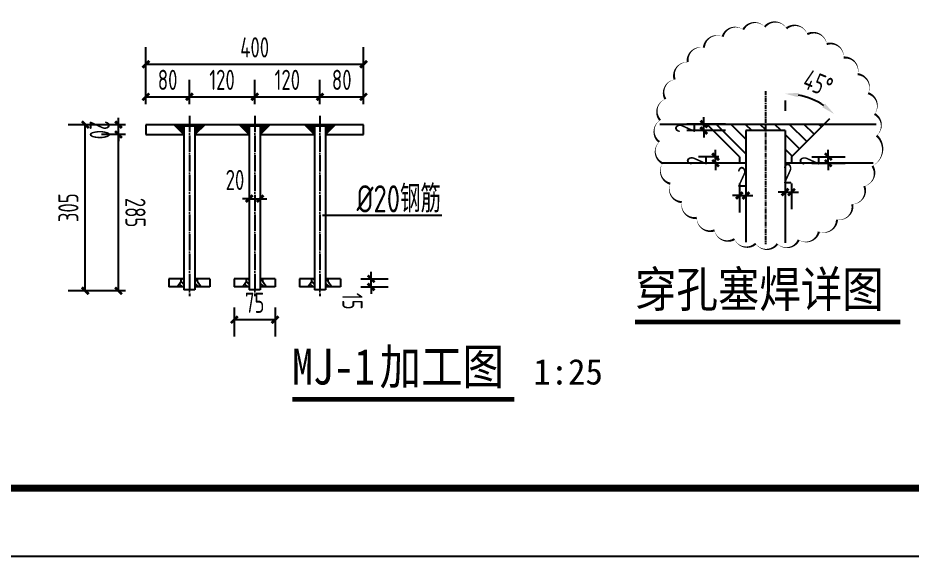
# Model space of a CAD drawing. Extents: x 6827379 to 6887889, y 99218 to 177608.
# Drawn here: x 6861017 to 6867591, y 113845 to 117805 of the extents above; entities that cross this region are included whole.
import ezdxf

# ---------------------------------------------------------------- set-up
doc = ezdxf.new("R2010")
doc.units = 0
doc.header["$LTSCALE"] = 1000
doc.header["$MEASUREMENT"] = 0
for name, pattern in [('CENTER', [50.8, 31.75, -6.35, 6.35, -6.35]), ('CONTINOUS', [2000000.0, 1000000.0, 1000000.0]), ('DASHED', [19.05, 12.7, -6.35]), ('DOTE', [2.42, 2, -0.2, 0.02, -0.2])]:
    doc.linetypes.add(name, pattern=pattern)
for name, color, linetype in [('100', 7, 'Continuous'), ('A_公文', 7, 'Continuous'), ('A_公标', 3, 'Continuous'), ('A_公框', 4, 'Continuous'), ('A_图名标注', 3, 'Continuous'), ('BZ', 1, 'Continuous'), ('GC', 3, 'Continuous'), ('HF', 1, 'Continuous'), ('tc1', 252, 'Continuous'), ('ZX', 1, 'CENTER'), ('校对1', 2, 'Continuous')]:
    doc.layers.add(name, color=color, linetype=linetype)
doc.styles.add('_TCH_DIM_T3', font='tssdeng.shx', dxfattribs={"width": 0.705882, "bigfont": 'tssdchn.shx'})
doc.styles.get("Standard").update_dxf_attribs({"font": 'tssdeng.shx', "bigfont": 'hztxt.shx'})
doc.styles.add('黑1', font='simhei.ttf', dxfattribs={"width": 0.85})
doc.styles.add('黑体', font='simhei.ttf')
doc.dimstyles.new('_TCH_ARCH&&50', dxfattribs={"dimtxt": 148.75, "dimasz": 50, "dimexe": 125, "dimexo": 150, "dimgap": 50, "dimtad": 1, "dimdec": 0, "dimzin": 0, "dimdsep": 46, "dimtxsty": '_TCH_DIM_T3', "dimblk": 'ARCHTICK', "dimcen": 0.09, "dimclrt": 7, "dimazin": 2, "dimtfac": 1, "dimtdec": 0, "dimtix": 1, "dimtmove": 2, "dimatfit": 3, "dimfxl": 1, "dimtolj": 1, "dimtzin": 0, "dimarcsym": 0})
doc.dimstyles.new('_TCH_ARROW&&50', dxfattribs={"dimtxt": 148.75, "dimasz": 100, "dimexe": 125, "dimexo": 150, "dimgap": 50, "dimtad": 1, "dimdec": 0, "dimzin": 0, "dimdsep": 46, "dimtxsty": '_TCH_DIM_T3', "dimcen": 0.09, "dimclrt": 7, "dimazin": 2, "dimtfac": 1, "dimtdec": 0, "dimtix": 1, "dimtmove": 2, "dimatfit": 3, "dimfxl": 1, "dimtolj": 1, "dimtzin": 0, "dimarcsym": 0})
pattern_1 = [(225, (-2204574.3892, -1616634.3747), (1.767766953, -1.767766953), [])]
pattern_2 = [(225, (-2204574.3895, -1616514.3748), (1.767766953, -1.767766953), [])]
pattern_3 = [(225, (-2204574.39, -1616394.3742), (1.767766953, -1.767766953), [])]
pattern_4 = [(135, (6922554.08, 57493.185), (-53.88154, -53.88154), [])]

# ---------------------------------------------------------------- blocks, each defined once
blk = doc.blocks.new('cbn')
at = {"layer": 'HF'}
h = blk.add_hatch(dxfattribs=at)
h.set_pattern_fill('ANSI31', color=256, scale=1.666666, style=0)
h.set_pattern_definition([(45, (-1189750.103, -425053.385), (-3.74177178, 3.74177178), [])])
h.paths.add_polyline_path([(-1341107.1, -284481), (-1341122.1, -284481), (-1341122.1, -284492.7), (-1341112.1, -284486), (-1341107.1, -284486)])
h.paths.add_polyline_path([(-1341107.1, -284456), (-1341112.1, -284456), (-1341122.1, -284449.3), (-1341122.1, -284461), (-1341107.1, -284461)])
h = blk.add_hatch(dxfattribs=at)
h.set_pattern_fill('ANSI31', color=256, scale=20, angle=180, style=0)
h.set_pattern_definition(pattern_3)
h.paths.add_polyline_path([(-1340823.7, -284461.3), (-1340823.7, -284471.1), (-1340825.7, -284471.1), (-1340825.7, -284461), (-1340841.7, -284461), (-1340841.7, -284459), (-1340839.7, -284459), (-1340823.7, -284443)])
h = blk.add_hatch(dxfattribs=at)
h.set_pattern_fill('ANSI31', color=256, scale=20, angle=180, style=0)
h.set_pattern_definition(pattern_3)
h.paths.add_polyline_path([(-1340823.7, -284480.9), (-1340823.7, -284471), (-1340825.7, -284471), (-1340825.7, -284481.1), (-1340841.7, -284481.1), (-1340841.7, -284483.1), (-1340839.7, -284483.1), (-1340823.7, -284499.1)])
h = blk.add_hatch(dxfattribs=at)
h.set_pattern_fill('ANSI31', color=256, scale=20, angle=180, style=0)
h.set_pattern_definition(pattern_2)
h.paths.add_polyline_path([(-1340823.7, -284581.3), (-1340823.7, -284591.1), (-1340825.7, -284591.1), (-1340825.7, -284581), (-1340841.7, -284581), (-1340841.7, -284579), (-1340839.7, -284579), (-1340823.7, -284563)])
h = blk.add_hatch(dxfattribs=at)
h.set_pattern_fill('ANSI31', color=256, scale=1.666666, style=0)
h.set_pattern_definition([(45, (-1189750.1026, -425173.3853), (-3.74177178, 3.74177178), [])])
h.paths.add_polyline_path([(-1341107.1, -284601), (-1341122.1, -284601), (-1341122.1, -284612.7), (-1341112.1, -284606), (-1341107.1, -284606)])
h.paths.add_polyline_path([(-1341107.1, -284576), (-1341112.1, -284576), (-1341122.1, -284569.3), (-1341122.1, -284581), (-1341107.1, -284581)])
h = blk.add_hatch(dxfattribs=at)
h.set_pattern_fill('ANSI31', color=256, scale=20, angle=180, style=0)
h.set_pattern_definition(pattern_2)
h.paths.add_polyline_path([(-1340823.7, -284600.9), (-1340823.7, -284591), (-1340825.7, -284591), (-1340825.7, -284601.1), (-1340841.7, -284601.1), (-1340841.7, -284603.1), (-1340839.7, -284603.1), (-1340823.7, -284619.1)])
h = blk.add_hatch(dxfattribs=at)
h.set_pattern_fill('ANSI31', color=256, scale=1.666666, style=0)
h.set_pattern_definition([(45, (-1189750.102, -425293.3853), (-3.74177178, 3.74177178), [])])
h.paths.add_polyline_path([(-1341107.1, -284721), (-1341122.1, -284721), (-1341122.1, -284732.7), (-1341112.1, -284726), (-1341107.1, -284726)])
h.paths.add_polyline_path([(-1341107.1, -284696), (-1341112.1, -284696), (-1341122.1, -284689.3), (-1341122.1, -284701), (-1341107.1, -284701)])
h = blk.add_hatch(dxfattribs=at)
h.set_pattern_fill('ANSI31', color=256, scale=20, angle=180, style=0)
h.set_pattern_definition(pattern_1)
h.paths.add_polyline_path([(-1340823.7, -284701.3), (-1340823.7, -284711.1), (-1340825.7, -284711.1), (-1340825.7, -284701), (-1340841.7, -284701), (-1340841.7, -284699), (-1340839.7, -284699), (-1340823.7, -284683)])
h = blk.add_hatch(dxfattribs=at)
h.set_pattern_fill('ANSI31', color=256, scale=20, angle=180, style=0)
h.set_pattern_definition(pattern_1)
h.paths.add_polyline_path([(-1340823.7, -284720.9), (-1340823.7, -284711), (-1340825.7, -284711), (-1340825.7, -284721.1), (-1340841.7, -284721.1), (-1340841.7, -284723.1), (-1340839.7, -284723.1), (-1340823.7, -284739.1)])
at = {"layer": 'GC'}
for p, q in [((-1340823.7, -284391), (-1340841.7, -284391)), ((-1340841.7, -284391), (-1340841.7, -284461)), ((-1340823.7, -284791), (-1340823.7, -284391)), ((-1341112.1, -284456), (-1341122.1, -284449.3)), ((-1341112.1, -284456), (-1341107.1, -284456)), ((-1340839.7, -284459), (-1340841.7, -284459)), ((-1340825.7, -284461), (-1340825.7, -284481.1)), ((-1340841.7, -284481.1), (-1340841.7, -284581)), ((-1340839.7, -284483.1), (-1340841.7, -284483.1)), ((-1341112.1, -284486), (-1341122.1, -284492.7)), ((-1341112.1, -284486), (-1341107.1, -284486)), ((-1341112.1, -284576), (-1341122.1, -284569.3)), ((-1341112.1, -284576), (-1341107.1, -284576)), ((-1340839.7, -284579), (-1340841.7, -284579)), ((-1340825.7, -284581), (-1340825.7, -284601.1)), ((-1341112.1, -284606), (-1341122.1, -284612.7)), ((-1341112.1, -284606), (-1341107.1, -284606)), ((-1340841.7, -284601.1), (-1340841.7, -284701)), ((-1340839.7, -284603.1), (-1340841.7, -284603.1)), ((-1341112.1, -284696), (-1341122.1, -284689.3)), ((-1341112.1, -284696), (-1341107.1, -284696)), ((-1340839.7, -284699), (-1340841.7, -284699)), ((-1340825.7, -284701), (-1340825.7, -284721.1)), ((-1341112.1, -284726), (-1341122.1, -284732.7)), ((-1341112.1, -284726), (-1341107.1, -284726)), ((-1340841.7, -284721.1), (-1340841.7, -284791)), ((-1340839.7, -284723.1), (-1340841.7, -284723.1)), ((-1340841.7, -284791), (-1340823.7, -284791))]:
    blk.add_line(p, q, dxfattribs=at)
for points in [[(-1340839.7, -284459), (-1340823.7, -284443)], [(-1340839.7, -284483.1), (-1340823.7, -284499.1)], [(-1340839.7, -284579), (-1340823.7, -284563)], [(-1340839.7, -284603.1), (-1340823.7, -284619.1)], [(-1340839.7, -284699), (-1340823.7, -284683)], [(-1340839.7, -284723.1), (-1340823.7, -284739.1)]]:
    blk.add_lwpolyline(points, dxfattribs=at)
at = {"layer": 'ZX', "color": 3, "linetype": 'DASHED', "ltscale": 2000}
for p, q in [((-1341122.1, -284461), (-1341122.1, -284433.5)), ((-1341107.1, -284433.5), (-1341122.1, -284433.5)), ((-1341107.1, -284461), (-1341107.1, -284433.5)), ((-1340825.7, -284461), (-1341127.1, -284461)), ((-1341127.1, -284481.1), (-1341127.1, -284461)), ((-1341127.1, -284481.1), (-1341127.1, -284461)), ((-1340825.7, -284481.1), (-1341127.1, -284481.1)), ((-1341122.1, -284508.5), (-1341122.1, -284481.1)), ((-1341107.1, -284508.5), (-1341107.1, -284481.1)), ((-1341107.1, -284508.5), (-1341122.1, -284508.5)), ((-1341122.1, -284581), (-1341122.1, -284553.5)), ((-1341107.1, -284553.5), (-1341122.1, -284553.5)), ((-1341107.1, -284581), (-1341107.1, -284553.5)), ((-1340825.7, -284581), (-1341127.1, -284581)), ((-1341127.1, -284601.1), (-1341127.1, -284581)), ((-1341127.1, -284601.1), (-1341127.1, -284581)), ((-1340825.7, -284581), (-1341092.1, -284581)), ((-1340825.7, -284601.1), (-1341127.1, -284601.1)), ((-1341122.1, -284628.5), (-1341122.1, -284601.1)), ((-1341107.1, -284628.5), (-1341107.1, -284601.1)), ((-1341107.1, -284628.5), (-1341122.1, -284628.5)), ((-1341122.1, -284701), (-1341122.1, -284673.5)), ((-1341107.1, -284673.5), (-1341122.1, -284673.5)), ((-1341107.1, -284701), (-1341107.1, -284673.5)), ((-1340825.7, -284701), (-1341127.1, -284701)), ((-1341127.1, -284721.1), (-1341127.1, -284701)), ((-1341127.1, -284721.1), (-1341127.1, -284701)), ((-1340825.7, -284701), (-1341092.1, -284701)), ((-1340825.7, -284721.1), (-1341127.1, -284721.1)), ((-1341122.1, -284748.5), (-1341122.1, -284721.1)), ((-1341107.1, -284748.5), (-1341107.1, -284721.1)), ((-1340825.7, -284721.1), (-1341092.1, -284721.1)), ((-1340825.7, -284721.1), (-1341092.1, -284721.1)), ((-1341107.1, -284748.5), (-1341122.1, -284748.5))]:
    blk.add_line(p, q, dxfattribs=at)
blk = doc.blocks.new('_ArchTick')
at = {"color": 0, "linetype": 'ByBlock', "const_width": 0.4}
blk.add_lwpolyline([(-0.5, -0.5), (0.5, 0.5)], dxfattribs=at)
blk = doc.blocks.new('*D107')
at = {"layer": 'A_公标', "color": 0, "linetype": 'CONTINOUS', "lineweight": -2, "transparency": 16777216}
for p, q in [((6866218.6, 117023.5), (6865934.4, 117023.5)), ((6866059.4, 117023.5), (6866059.4, 117073.5)), ((6866059.4, 116975.5), (6866059.4, 117023.5)), ((6866218.6, 116975.5), (6865934.4, 116975.5)), ((6866059.4, 116975.5), (6866059.4, 116925.5))]:
    blk.add_line(p, q, dxfattribs=at)
at = {"layer": 'Defpoints', "color": 0, "linetype": 'CONTINOUS', "transparency": 16777216}
for p in [(6866059.4, 117023.5), (6866368.6, 117023.5), (6866368.6, 116975.5)]:
    blk.add_point(p, dxfattribs=at)
at = {"layer": 'A_公标', "color": 0, "linetype": 'CONTINOUS', "lineweight": -2, "transparency": 16777216, "xscale": 50, "yscale": 50, "zscale": 50}
for p, rotation in [((6866059.4, 117023.5), 270), ((6866059.4, 116975.5), 90)]:
    blk.add_blockref('_ArchTick', p, dxfattribs=dict(at, rotation=rotation))
at = {"layer": 'A_公标', "color": 7, "linetype": 'CONTINOUS', "transparency": 16777216, "insert": (6865921.9, 116992.7), "char_height": 148.75, "attachment_point": 5, "rotation": 90, "style": '_TCH_DIM_T3'}
blk.add_mtext('\\A1;2', dxfattribs=at)
blk = doc.blocks.new('*D108')
at = {"layer": 'A_公标', "color": 0, "linetype": 'CONTINOUS', "lineweight": -2, "transparency": 16777216}
for p, q in [((6866145.9, 116783.5), (6866145.9, 116833.5)), ((6866170.6, 116783.5), (6866020.9, 116783.5)), ((6866145.9, 116735.5), (6866145.9, 116783.5)), ((6866170.6, 116735.5), (6866020.9, 116735.5)), ((6866145.9, 116735.5), (6866145.9, 116685.5))]:
    blk.add_line(p, q, dxfattribs=at)
at = {"layer": 'Defpoints', "color": 0, "linetype": 'CONTINOUS', "transparency": 16777216}
for p in [(6866145.9, 116783.5), (6866320.6, 116783.5), (6866320.6, 116735.5)]:
    blk.add_point(p, dxfattribs=at)
at = {"layer": 'A_公标', "color": 0, "linetype": 'CONTINOUS', "lineweight": -2, "transparency": 16777216, "xscale": 50, "yscale": 50, "zscale": 50}
for p, rotation in [((6866145.9, 116783.5), 270), ((6866145.9, 116735.5), 90)]:
    blk.add_blockref('_ArchTick', p, dxfattribs=dict(at, rotation=rotation))
at = {"layer": 'A_公标', "color": 7, "linetype": 'CONTINOUS', "transparency": 16777216, "insert": (6866008.4, 116753.7), "char_height": 148.75, "attachment_point": 5, "rotation": 90, "style": '_TCH_DIM_T3'}
blk.add_mtext('\\A1;2', dxfattribs=at)
blk = doc.blocks.new('*D109')
at = {"layer": 'A_公标', "color": 0, "linetype": 'CONTINOUS', "lineweight": -2, "transparency": 16777216}
for p, q in [((6866320.6, 116585.5), (6866320.6, 116372.7)), ((6866368.6, 116585.5), (6866368.6, 116372.7)), ((6866320.6, 116497.7), (6866270.6, 116497.7)), ((6866320.6, 116497.7), (6866368.6, 116497.7)), ((6866368.6, 116497.7), (6866418.6, 116497.7))]:
    blk.add_line(p, q, dxfattribs=at)
at = {"layer": 'Defpoints', "color": 0, "linetype": 'CONTINOUS', "transparency": 16777216}
for p in [(6866320.6, 116735.5), (6866368.6, 116735.5), (6866368.6, 116497.7)]:
    blk.add_point(p, dxfattribs=at)
at = {"layer": 'A_公标', "color": 0, "linetype": 'CONTINOUS', "lineweight": -2, "transparency": 16777216, "xscale": 50, "yscale": 50, "zscale": 50}
blk.add_blockref('_ArchTick', (6866320.6, 116497.7), dxfattribs=at)
at = {"layer": 'A_公标', "color": 0, "linetype": 'CONTINOUS', "lineweight": -2, "transparency": 16777216, "xscale": 50, "yscale": 50, "zscale": 50, "rotation": 180}
blk.add_blockref('_ArchTick', (6866368.6, 116497.7), dxfattribs=at)
at = {"layer": 'A_公标', "color": 7, "linetype": 'CONTINOUS', "transparency": 16777216, "insert": (6866338.4, 116635.2), "char_height": 148.75, "attachment_point": 5, "style": '_TCH_DIM_T3'}
blk.add_mtext('\\A1;2', dxfattribs=at)
blk = doc.blocks.new('*D110')
at = {"layer": 'A_公标', "color": 0, "linetype": 'CONTINOUS', "lineweight": -2, "transparency": 16777216}
for p, q in [((6866656.6, 116585.5), (6866656.6, 116397.7)), ((6866704.6, 116585.5), (6866704.6, 116397.7)), ((6866656.6, 116522.7), (6866606.6, 116522.7)), ((6866656.6, 116522.7), (6866704.6, 116522.7)), ((6866704.6, 116522.7), (6866754.6, 116522.7))]:
    blk.add_line(p, q, dxfattribs=at)
at = {"layer": 'Defpoints', "color": 0, "linetype": 'CONTINOUS', "transparency": 16777216}
for p in [(6866656.6, 116735.5), (6866704.6, 116735.5), (6866704.6, 116522.7)]:
    blk.add_point(p, dxfattribs=at)
at = {"layer": 'A_公标', "color": 0, "linetype": 'CONTINOUS', "lineweight": -2, "transparency": 16777216, "xscale": 50, "yscale": 50, "zscale": 50}
blk.add_blockref('_ArchTick', (6866656.6, 116522.7), dxfattribs=at)
at = {"layer": 'A_公标', "color": 0, "linetype": 'CONTINOUS', "lineweight": -2, "transparency": 16777216, "xscale": 50, "yscale": 50, "zscale": 50, "rotation": 180}
blk.add_blockref('_ArchTick', (6866704.6, 116522.7), dxfattribs=at)
at = {"layer": 'A_公标', "color": 7, "linetype": 'CONTINOUS', "transparency": 16777216, "insert": (6866675.9, 116660.2), "char_height": 148.75, "attachment_point": 5, "style": '_TCH_DIM_T3'}
blk.add_mtext('\\A1;2', dxfattribs=at)
blk = doc.blocks.new('*D111')
at = {"layer": 'A_公标', "color": 0, "linetype": 'CONTINOUS', "lineweight": -2, "transparency": 16777216}
for p, q in [((6866974.4, 116783.5), (6866974.4, 116833.5)), ((6866854.6, 116783.5), (6867099.4, 116783.5)), ((6866974.4, 116735.5), (6866974.4, 116783.5)), ((6866854.6, 116735.5), (6867099.4, 116735.5)), ((6866974.4, 116735.5), (6866974.4, 116685.5))]:
    blk.add_line(p, q, dxfattribs=at)
at = {"layer": 'Defpoints', "color": 0, "linetype": 'CONTINOUS', "transparency": 16777216}
for p in [(6866704.6, 116783.5), (6866974.4, 116783.5), (6866704.6, 116735.5)]:
    blk.add_point(p, dxfattribs=at)
at = {"layer": 'A_公标', "color": 0, "linetype": 'CONTINOUS', "lineweight": -2, "transparency": 16777216, "xscale": 50, "yscale": 50, "zscale": 50}
for p, rotation in [((6866974.4, 116783.5), 270), ((6866974.4, 116735.5), 90)]:
    blk.add_blockref('_ArchTick', p, dxfattribs=dict(at, rotation=rotation))
at = {"layer": 'A_公标', "color": 7, "linetype": 'CONTINOUS', "transparency": 16777216, "insert": (6866836.9, 116752.7), "char_height": 148.75, "attachment_point": 5, "rotation": 90, "style": '_TCH_DIM_T3'}
blk.add_mtext('\\A1;2', dxfattribs=at)
blk = doc.blocks.new('*D112')
at = {"layer": 'A_公标', "color": 0, "linetype": 'CONTINOUS', "lineweight": -2, "transparency": 16777216}
for p, q in [((6866656.6, 117196.7), (6866656.6, 117121.7)), ((6866982.7, 117061.6), (6866929.7, 117008.6))]:
    blk.add_line(p, q, dxfattribs=at)
blk.add_arc((6866656.6, 116735.5), 511.2, 56.22584, 78.77416, dxfattribs=at)
at = {"layer": 'A_公标', "color": 0, "linetype": 'CONTINOUS', "transparency": 16777216}
for points in [[(6866754.5, 117220.3), (6866757.7, 117253.5), (6866656.6, 117246.7)], [(6866951.3, 117173.3), (6866930.2, 117147.5), (6867018.1, 117097)]]:
    blk.add_solid(points, dxfattribs=at)
at = {"layer": 'Defpoints', "color": 0, "linetype": 'CONTINOUS', "transparency": 16777216}
for p in [(6866656.6, 117346.7), (6866912.2, 117178.2), (6867088.8, 117167.7), (6866656.6, 116735.5)]:
    blk.add_point(p, dxfattribs=at)
at = {"layer": 'A_公标', "color": 7, "linetype": 'CONTINOUS', "transparency": 16777216, "insert": (6866899.8, 117322.7), "char_height": 148.75, "attachment_point": 5, "rotation": 337.5, "style": '_TCH_DIM_T3'}
blk.add_mtext('\\A1;45°', dxfattribs=at)
blk = doc.blocks.new('*D113')
at = {"layer": 'A_公标', "color": 0, "linetype": 'CONTINOUS', "lineweight": -2, "transparency": 16777216}
for p, q in [((6863613.4, 115885.3), (6863613.4, 115935.3)), ((6863537.6, 115885.3), (6863738.4, 115885.3)), ((6863613.4, 115825.3), (6863613.4, 115885.3)), ((6863537.6, 115825.3), (6863738.4, 115825.3)), ((6863613.4, 115825.3), (6863613.4, 115775.3))]:
    blk.add_line(p, q, dxfattribs=at)
at = {"layer": 'Defpoints', "color": 0, "linetype": 'CONTINOUS', "transparency": 16777216}
for p in [(6863387.6, 115885.3), (6863613.4, 115885.3), (6863387.6, 115825.3)]:
    blk.add_point(p, dxfattribs=at)
at = {"layer": 'A_公标', "color": 0, "linetype": 'CONTINOUS', "lineweight": -2, "transparency": 16777216, "xscale": 50, "yscale": 50, "zscale": 50}
for p, rotation in [((6863613.4, 115885.3), 270.0000588899266), ((6863613.4, 115825.3), 90.0000588899266)]:
    blk.add_blockref('_ArchTick', p, dxfattribs=dict(at, rotation=rotation))
at = {"layer": 'A_公标', "color": 7, "linetype": 'CONTINOUS', "transparency": 16777216, "insert": (6863475.9, 115720.4), "char_height": 148.75, "attachment_point": 5, "rotation": 270.00006, "style": '_TCH_DIM_T3'}
blk.add_mtext('\\A1;15', dxfattribs=at)
blk = doc.blocks.new('*D114')
at = {"layer": 'A_公标', "color": 0, "linetype": 'CONTINOUS', "lineweight": -2, "transparency": 16777216}
for p, q in [((6862607.6, 115675.3), (6862607.6, 115459.7)), ((6862907.6, 115675.3), (6862907.6, 115459.7)), ((6862607.6, 115584.7), (6862907.6, 115584.7))]:
    blk.add_line(p, q, dxfattribs=at)
at = {"layer": 'Defpoints', "color": 0, "linetype": 'CONTINOUS', "transparency": 16777216}
for p in [(6862607.6, 115825.3), (6862907.6, 115825.3), (6862907.6, 115584.7)]:
    blk.add_point(p, dxfattribs=at)
at = {"layer": 'A_公标', "color": 0, "linetype": 'CONTINOUS', "lineweight": -2, "transparency": 16777216, "xscale": 50, "yscale": 50, "zscale": 50, "rotation": 180}
blk.add_blockref('_ArchTick', (6862607.6, 115584.7), dxfattribs=at)
at = {"layer": 'A_公标', "color": 0, "linetype": 'CONTINOUS', "lineweight": -2, "transparency": 16777216, "xscale": 50, "yscale": 50, "zscale": 50}
blk.add_blockref('_ArchTick', (6862907.6, 115584.7), dxfattribs=at)
at = {"layer": 'A_公标', "color": 7, "linetype": 'CONTINOUS', "transparency": 16777216, "insert": (6862757.6, 115709.1), "char_height": 148.75, "attachment_point": 5, "style": '_TCH_DIM_T3'}
blk.add_mtext('\\A1;75', dxfattribs=at)
blk = doc.blocks.new('*D115')
at = {"layer": 'A_公标', "color": 0, "linetype": 'CONTINOUS', "lineweight": -2, "transparency": 16777216}
for p, q in [((6862717.6, 116507), (6862717.6, 116349.7)), ((6862798, 116507), (6862798, 116349.7)), ((6862717.6, 116474.7), (6862667.6, 116474.7)), ((6862717.6, 116474.7), (6862798, 116474.7)), ((6862798, 116474.7), (6862848, 116474.7))]:
    blk.add_line(p, q, dxfattribs=at)
at = {"layer": 'Defpoints', "color": 0, "linetype": 'CONTINOUS', "transparency": 16777216}
for p in [(6862717.6, 116657), (6862798, 116657), (6862798, 116474.7)]:
    blk.add_point(p, dxfattribs=at)
at = {"layer": 'A_公标', "color": 0, "linetype": 'CONTINOUS', "lineweight": -2, "transparency": 16777216, "xscale": 50, "yscale": 50, "zscale": 50}
blk.add_blockref('_ArchTick', (6862717.6, 116474.7), dxfattribs=at)
at = {"layer": 'A_公标', "color": 0, "linetype": 'CONTINOUS', "lineweight": -2, "transparency": 16777216, "xscale": 50, "yscale": 50, "zscale": 50, "rotation": 180}
blk.add_blockref('_ArchTick', (6862798, 116474.7), dxfattribs=at)
at = {"layer": 'A_公标', "color": 7, "linetype": 'CONTINOUS', "transparency": 16777216, "insert": (6862612.7, 116612.2), "char_height": 148.75, "attachment_point": 5, "style": '_TCH_DIM_T3'}
blk.add_mtext('\\A1;20', dxfattribs=at)
blk = doc.blocks.new('*D116')
at = {"layer": 'A_公标', "color": 0, "linetype": 'CONTINOUS', "lineweight": -2, "transparency": 16777216}
for p, q in [((6861807.6, 117019), (6861387.4, 117019)), ((6861512.4, 115797.3), (6861512.4, 117019)), ((6861807.6, 115797.3), (6861387.4, 115797.3))]:
    blk.add_line(p, q, dxfattribs=at)
at = {"layer": 'Defpoints', "color": 0, "linetype": 'CONTINOUS', "transparency": 16777216}
for p in [(6861512.4, 117019), (6861957.6, 117019), (6861957.6, 115797.3)]:
    blk.add_point(p, dxfattribs=at)
at = {"layer": 'A_公标', "color": 0, "linetype": 'CONTINOUS', "lineweight": -2, "transparency": 16777216, "xscale": 50, "yscale": 50, "zscale": 50}
for p, rotation in [((6861512.4, 117019), 90), ((6861512.4, 115797.3), 270)]:
    blk.add_blockref('_ArchTick', p, dxfattribs=dict(at, rotation=rotation))
at = {"layer": 'A_公标', "color": 7, "linetype": 'CONTINOUS', "transparency": 16777216, "insert": (6861388, 116408.2), "char_height": 148.75, "attachment_point": 5, "rotation": 90, "style": '_TCH_DIM_T3'}
blk.add_mtext('\\A1;305', dxfattribs=at)
blk = doc.blocks.new('*D117')
at = {"layer": 'A_公标', "color": 0, "linetype": 'CONTINOUS', "lineweight": -2, "transparency": 16777216}
for p, q in [((6861807.6, 117019), (6861631.4, 117019)), ((6861756.4, 117019), (6861756.4, 117069)), ((6861756.4, 116947), (6861756.4, 117019)), ((6861807.6, 116947), (6861631.4, 116947)), ((6861756.4, 116947), (6861756.4, 116897))]:
    blk.add_line(p, q, dxfattribs=at)
at = {"layer": 'Defpoints', "color": 0, "linetype": 'CONTINOUS', "transparency": 16777216}
for p in [(6861756.4, 117019), (6861957.6, 117019), (6861957.6, 116947)]:
    blk.add_point(p, dxfattribs=at)
at = {"layer": 'A_公标', "color": 0, "linetype": 'CONTINOUS', "lineweight": -2, "transparency": 16777216, "xscale": 50, "yscale": 50, "zscale": 50}
for p, rotation in [((6861756.4, 117019), 270.0000806326955), ((6861756.4, 116947), 90.00008063269547)]:
    blk.add_blockref('_ArchTick', p, dxfattribs=dict(at, rotation=rotation))
at = {"layer": 'A_公标', "color": 7, "linetype": 'CONTINOUS', "transparency": 16777216, "insert": (6861618.9, 116980.2), "char_height": 148.75, "attachment_point": 5, "rotation": 270.00008, "style": '_TCH_DIM_T3'}
blk.add_mtext('\\A1;20', dxfattribs=at)
blk = doc.blocks.new('*D118')
at = {"layer": 'A_公标', "color": 0, "linetype": 'CONTINOUS', "lineweight": -2, "transparency": 16777216}
for p, q in [((6861807.6, 116947), (6861631.4, 116947)), ((6861756.4, 115797.3), (6861756.4, 116947)), ((6861807.6, 115797.3), (6861631.4, 115797.3))]:
    blk.add_line(p, q, dxfattribs=at)
at = {"layer": 'Defpoints', "color": 0, "linetype": 'CONTINOUS', "transparency": 16777216}
for p in [(6861756.4, 116947), (6861957.6, 116947), (6861957.6, 115797.3)]:
    blk.add_point(p, dxfattribs=at)
at = {"layer": 'A_公标', "color": 0, "linetype": 'CONTINOUS', "lineweight": -2, "transparency": 16777216, "xscale": 50, "yscale": 50, "zscale": 50}
for p, rotation in [((6861756.4, 116947), 90.00008063267275), ((6861756.4, 115797.3), 270.0000806326727)]:
    blk.add_blockref('_ArchTick', p, dxfattribs=dict(at, rotation=rotation))
at = {"layer": 'A_公标', "color": 7, "linetype": 'CONTINOUS', "transparency": 16777216, "insert": (6861880.7, 116372.2), "char_height": 148.75, "attachment_point": 5, "rotation": 270.00008, "style": '_TCH_DIM_T3'}
blk.add_mtext('\\A1;285', dxfattribs=at)
blk = doc.blocks.new('*D119')
at = {"layer": 'A_公标', "color": 0, "linetype": 'CONTINOUS', "lineweight": -2, "transparency": 16777216}
for p, q in [((6861957.6, 117169), (6861957.6, 117588.2)), ((6863557.6, 117169), (6863557.6, 117588.2)), ((6861957.6, 117463.2), (6863557.6, 117463.2))]:
    blk.add_line(p, q, dxfattribs=at)
at = {"layer": 'Defpoints', "color": 0, "linetype": 'CONTINOUS', "transparency": 16777216}
for p in [(6863557.6, 117463.2), (6861957.6, 117019), (6863557.6, 117019)]:
    blk.add_point(p, dxfattribs=at)
at = {"layer": 'A_公标', "color": 0, "linetype": 'CONTINOUS', "lineweight": -2, "transparency": 16777216, "xscale": 50, "yscale": 50, "zscale": 50, "rotation": 180}
blk.add_blockref('_ArchTick', (6861957.6, 117463.2), dxfattribs=at)
at = {"layer": 'A_公标', "color": 0, "linetype": 'CONTINOUS', "lineweight": -2, "transparency": 16777216, "xscale": 50, "yscale": 50, "zscale": 50}
blk.add_blockref('_ArchTick', (6863557.6, 117463.2), dxfattribs=at)
at = {"layer": 'A_公标', "color": 7, "linetype": 'CONTINOUS', "transparency": 16777216, "insert": (6862757.6, 117587.6), "char_height": 148.75, "attachment_point": 5, "style": '_TCH_DIM_T3'}
blk.add_mtext('\\A1;400', dxfattribs=at)
blk = doc.blocks.new('*D120')
at = {"layer": 'A_公标', "color": 0, "linetype": 'CONTINOUS', "lineweight": -2, "transparency": 16777216}
for p, q in [((6861957.6, 117169), (6861957.6, 117349.2)), ((6862277.6, 117169), (6862277.6, 117349.2)), ((6861957.6, 117224.2), (6862277.6, 117224.2))]:
    blk.add_line(p, q, dxfattribs=at)
at = {"layer": 'Defpoints', "color": 0, "linetype": 'CONTINOUS', "transparency": 16777216}
for p in [(6862277.6, 117224.2), (6861957.6, 117019), (6862277.6, 117019)]:
    blk.add_point(p, dxfattribs=at)
at = {"layer": 'A_公标', "color": 0, "linetype": 'CONTINOUS', "lineweight": -2, "transparency": 16777216, "xscale": 50, "yscale": 50, "zscale": 50, "rotation": 180}
blk.add_blockref('_ArchTick', (6861957.6, 117224.2), dxfattribs=at)
at = {"layer": 'A_公标', "color": 0, "linetype": 'CONTINOUS', "lineweight": -2, "transparency": 16777216, "xscale": 50, "yscale": 50, "zscale": 50}
blk.add_blockref('_ArchTick', (6862277.6, 117224.2), dxfattribs=at)
at = {"layer": 'A_公标', "color": 7, "linetype": 'CONTINOUS', "transparency": 16777216, "insert": (6862117.6, 117348.6), "char_height": 148.75, "attachment_point": 5, "style": '_TCH_DIM_T3'}
blk.add_mtext('\\A1;80', dxfattribs=at)
blk = doc.blocks.new('*D121')
at = {"layer": 'A_公标', "color": 0, "linetype": 'CONTINOUS', "lineweight": -2, "transparency": 16777216}
for p, q in [((6862277.6, 117169), (6862277.6, 117349.2)), ((6862757.6, 117169), (6862757.6, 117349.2)), ((6862277.6, 117224.2), (6862757.6, 117224.2))]:
    blk.add_line(p, q, dxfattribs=at)
at = {"layer": 'Defpoints', "color": 0, "linetype": 'CONTINOUS', "transparency": 16777216}
for p in [(6862757.6, 117224.2), (6862277.6, 117019), (6862757.6, 117019)]:
    blk.add_point(p, dxfattribs=at)
at = {"layer": 'A_公标', "color": 0, "linetype": 'CONTINOUS', "lineweight": -2, "transparency": 16777216, "xscale": 50, "yscale": 50, "zscale": 50, "rotation": 180}
blk.add_blockref('_ArchTick', (6862277.6, 117224.2), dxfattribs=at)
at = {"layer": 'A_公标', "color": 0, "linetype": 'CONTINOUS', "lineweight": -2, "transparency": 16777216, "xscale": 50, "yscale": 50, "zscale": 50}
blk.add_blockref('_ArchTick', (6862757.6, 117224.2), dxfattribs=at)
at = {"layer": 'A_公标', "color": 7, "linetype": 'CONTINOUS', "transparency": 16777216, "insert": (6862517.6, 117348.6), "char_height": 148.75, "attachment_point": 5, "style": '_TCH_DIM_T3'}
blk.add_mtext('\\A1;120', dxfattribs=at)
blk = doc.blocks.new('*D122')
at = {"layer": 'A_公标', "color": 0, "linetype": 'CONTINOUS', "lineweight": -2, "transparency": 16777216}
for p, q in [((6862757.6, 117169), (6862757.6, 117349.2)), ((6863237.6, 117169), (6863237.6, 117349.2)), ((6862757.6, 117224.2), (6863237.6, 117224.2))]:
    blk.add_line(p, q, dxfattribs=at)
at = {"layer": 'Defpoints', "color": 0, "linetype": 'CONTINOUS', "transparency": 16777216}
for p in [(6863237.6, 117224.2), (6862757.6, 117019), (6863237.6, 117019)]:
    blk.add_point(p, dxfattribs=at)
at = {"layer": 'A_公标', "color": 0, "linetype": 'CONTINOUS', "lineweight": -2, "transparency": 16777216, "xscale": 50, "yscale": 50, "zscale": 50, "rotation": 180}
blk.add_blockref('_ArchTick', (6862757.6, 117224.2), dxfattribs=at)
at = {"layer": 'A_公标', "color": 0, "linetype": 'CONTINOUS', "lineweight": -2, "transparency": 16777216, "xscale": 50, "yscale": 50, "zscale": 50}
blk.add_blockref('_ArchTick', (6863237.6, 117224.2), dxfattribs=at)
at = {"layer": 'A_公标', "color": 7, "linetype": 'CONTINOUS', "transparency": 16777216, "insert": (6862997.6, 117348.6), "char_height": 148.75, "attachment_point": 5, "style": '_TCH_DIM_T3'}
blk.add_mtext('\\A1;120', dxfattribs=at)
blk = doc.blocks.new('*D123')
at = {"layer": 'A_公标', "color": 0, "linetype": 'CONTINOUS', "lineweight": -2, "transparency": 16777216}
for p, q in [((6863237.6, 117169), (6863237.6, 117349.2)), ((6863557.6, 117169), (6863557.6, 117349.2)), ((6863237.6, 117224.2), (6863557.6, 117224.2))]:
    blk.add_line(p, q, dxfattribs=at)
at = {"layer": 'Defpoints', "color": 0, "linetype": 'CONTINOUS', "transparency": 16777216}
for p in [(6863557.6, 117224.2), (6863237.6, 117019), (6863557.6, 117019)]:
    blk.add_point(p, dxfattribs=at)
at = {"layer": 'A_公标', "color": 0, "linetype": 'CONTINOUS', "lineweight": -2, "transparency": 16777216, "xscale": 50, "yscale": 50, "zscale": 50, "rotation": 180}
blk.add_blockref('_ArchTick', (6863237.6, 117224.2), dxfattribs=at)
at = {"layer": 'A_公标', "color": 0, "linetype": 'CONTINOUS', "lineweight": -2, "transparency": 16777216, "xscale": 50, "yscale": 50, "zscale": 50}
blk.add_blockref('_ArchTick', (6863557.6, 117224.2), dxfattribs=at)
at = {"layer": 'A_公标', "color": 7, "linetype": 'CONTINOUS', "transparency": 16777216, "insert": (6863397.6, 117348.6), "char_height": 148.75, "attachment_point": 5, "style": '_TCH_DIM_T3'}
blk.add_mtext('\\A1;80', dxfattribs=at)

msp = doc.modelspace()

# ---------------------------------------------------------------- hatches: boundary and pattern name
at = {"layer": 'HF'}
h = msp.add_hatch(dxfattribs=at)
h.set_pattern_fill('ANSI31', color=256, scale=24, angle=-90, style=0)
h.set_pattern_definition(pattern_4)
h.paths.add_polyline_path([(6866080.6, 117023.5), (6866320.6, 116783.5), (6866320.6, 116735.5), (6866368.6, 116735.5), (6866368.6, 116975.5), (6866512.6, 116975.5), (6866512.6, 117023.5)])
h = msp.add_hatch(dxfattribs=at)
h.set_pattern_fill('ANSI31', color=256, scale=24, angle=-90, style=0)
h.set_pattern_definition(pattern_4)
h.paths.add_polyline_path([(6866512.6, 117023.5), (6866512.6, 116975.5), (6866656.6, 116975.5), (6866656.6, 116735.5), (6866704.6, 116735.5), (6866704.6, 116783.5), (6866944.6, 117023.5)])

# ---------------------------------------------------------------- linework, layer by layer
at = {"layer": 'A_公框', "color": 0, "linetype": 'CONTINOUS'}
msp.add_lwpolyline([(6828368.3, 113845.2), (6887889.5, 113845.2), (6887889.5, 143545.2), (6828368.3, 143545.2)], close=True, dxfattribs=at)
at = {"layer": 'A_公框', "color": 0, "linetype": 'CONTINOUS', "const_width": 50}
msp.add_lwpolyline([(6829618.3, 114345.2), (6887389.5, 114345.2), (6887389.5, 143045.2), (6829618.3, 143045.2)], close=True, dxfattribs=at)
at = {"layer": 'A_图名标注', "const_width": 35}
for points in [[(6865553.2, 115567.2), (6867503.6, 115567.2)], [(6863033.5, 114999.2), (6864666.3, 114999.2)]]:
    msp.add_lwpolyline(points, dxfattribs=at)
at = {"layer": 'BZ'}
msp.add_lwpolyline([(6867330.4, 116938.8, 0, 16, 0.520567), (6867314.5, 117097.7, 0, 16, 0.520567), (6867267.3, 117250.3, 0, 16, 0.520567), (6867190.7, 117390.5, 0, 16, 0.520567), (6867087.8, 117512.7, 0, 16, 0.520567), (6866962.7, 117612, 0, 16, 0.520567), (6866820.3, 117684.4, 0, 16, 0.520567), (6866666.4, 117727.2, 0, 16, 0.520567), (6866507.1, 117738.5, 0, 16, 0.520567), (6866348.7, 117717.9, 0, 16, 0.520567), (6866197.5, 117666.2, 0, 16, 0.520567), (6866059.6, 117585.6, 0, 16, 0.520567), (6865940.5, 117479.2, 0, 16, 0.520567), (6865844.9, 117351.2, 0, 16, 0.520567), (6865776.6, 117206.8, 0, 16, 0.520567), (6865738.4, 117051.7, 0, 16, 0.520567), (6865731.8, 116892.1, 0, 16, 0.520567), (6865757, 116734.4, 0, 16, 0.520567), (6865813, 116584.8, 0, 16, 0.520567), (6865897.6, 116449.3, 0, 16, 0.520567), (6866007.5, 116333.4, 0, 16, 0.520567), (6866138.2, 116241.5, 0, 16, 0.520567), (6866284.6, 116177.5, 0, 16, 0.520567), (6866440.7, 116143.9, 0, 16, 0.520567), (6866600.4, 116141.9, 0, 16, 0.520567), (6866757.4, 116171.7, 0, 16, 0.520567), (6866905.2, 116232, 0, 16, 0.520567), (6867038.2, 116320.6, 0, 16, 0.520567), (6867150.9, 116433.8, 0, 16, 0.520567), (6867238.8, 116567.1, 0, 16, 0.520567), (6867298.6, 116715.3, 0, 16, 0.520567)], format="xyseb", close=True, dxfattribs=at)
at = {"layer": 'GC'}
for p, q in [((6865734.9, 117023.5), (6867325.9, 117023.5)), ((6866368.6, 116975.5), (6866368.6, 116155.3)), ((6866656.6, 116975.5), (6866368.6, 116975.5)), ((6866656.6, 116975.5), (6866656.6, 116148.8)), ((6866320.6, 116783.5), (6866320.6, 116735.5)), ((6866704.6, 116783.5), (6866704.6, 116735.5)), ((6866368.6, 116735.5), (6865756.7, 116735.5)), ((6867304.2, 116735.5), (6866656.6, 116735.5))]:
    msp.add_line(p, q, dxfattribs=at)
for points in [[(6866320.6, 116783.5), (6866080.6, 117023.5)], [(6866704.6, 116783.5), (6866944.6, 117023.5)]]:
    msp.add_lwpolyline(points, dxfattribs=at)
at = {"layer": 'ZX', "ltscale": 0.001}
msp.add_line((6866512.6, 117266.6), (6866512.6, 116139), dxfattribs=at)
at = {"layer": 'ZX', "linetype": 'DOTE', "ltscale": 0.06}
for p, q in [((6862277.6, 117084.5), (6862277.6, 115756.9)), ((6862757.6, 117084.5), (6862757.6, 115756.9)), ((6863237.6, 117084.5), (6863237.6, 115756.9))]:
    msp.add_line(p, q, dxfattribs=at)
at = {"layer": '校对1', "linetype": 'CONTINOUS'}
msp.add_lwpolyline([(6863256.9, 116354.2), (6864132.4, 116354.2)], dxfattribs=at)

# ---------------------------------------------------------------- block references
at = {"layer": 'tc1', "linetype": 'ByBlock', "xscale": 4, "yscale": 4, "zscale": 4, "rotation": 90}
msp.add_blockref('cbn', (5724393.5, 5480313.7), dxfattribs=at)

# ---------------------------------------------------------------- texts
at = {"layer": '100', "color": 7, "linetype": 'Continuous', "width": 0.75}
msp.add_text('%%C20钢筋', height=200, dxfattribs=at).set_placement((6863506.9, 116373.5))
at = {"layer": 'A_公文', "style": '黑1', "width": 0.85}
for s, p in [('穿孔塞焊详图', (6865553.2, 115677.1)), ('加工图', (6863676.2, 115107.6)), ('MJ-1', (6863033.5, 115107.6))]:
    msp.add_text(s, height=262.87, dxfattribs=at).set_placement(p)
at = {"layer": 'A_公文', "style": '黑体'}
msp.add_text('1:25', height=187.76, dxfattribs=at).set_placement((6864806.3, 115107.6))

# ---------------------------------------------------------------- dimensions: what is measured, and where the dimension line sits
at = {"layer": 'A_公标', "linetype": 'CONTINOUS'}
for p1, p2, distance, text, picture, middle in [((6861957.6, 117019), (6863557.6, 117019), 444.2, '400', '*D119', (6862757.6, 117587.6)), ((6861957.6, 117019), (6862277.6, 117019), 205.2, '80', '*D120', (6862117.6, 117348.6)), ((6862277.6, 117019), (6862757.6, 117019), 205.2, '120', '*D121', (6862517.6, 117348.6)), ((6862757.6, 117019), (6863237.6, 117019), 205.2, '120', '*D122', (6862997.6, 117348.6)), ((6863237.6, 117019), (6863557.6, 117019), 205.2, '80', '*D123', (6863397.6, 117348.6)), ((6861957.6, 115797.3), (6861957.6, 117019), 445.2, '305', '*D116', (6861388, 116408.2)), ((6861957.6, 115797.3), (6861957.6, 116947), 201.2, '285', '*D118', (6861880.7, 116372.2)), ((6862607.6, 115825.3), (6862907.6, 115825.3), -240.6, '75', '*D114', (6862757.6, 115709.1))]:
    dim = msp.add_aligned_dim(p1=p1, p2=p2, distance=distance, text=text, dimstyle='_TCH_ARCH&&50', dxfattribs=at)
    dim.commit()
    dim.dimension.update_dxf_attribs({"geometry": picture, "text_midpoint": middle})
dim = msp.add_angular_dim_3p(base=(6866912.2, 117178.2), center=(6866656.6, 116735.5), p1=(6867088.8, 117167.7), p2=(6866656.6, 117346.7), dimstyle='_TCH_ARROW&&50', dxfattribs=at)
dim.commit()
dim.dimension.update_dxf_attribs({"geometry": '*D112', "text_midpoint": (6866899.8, 117322.7)})
for base, p1, p2, angle, text, picture, middle in [((6861756.4, 117019), (6861957.6, 116947), (6861957.6, 117019), 90.00008, '20', '*D117', (6861618.9, 116980.2)), ((6866059.4, 117023.5), (6866368.6, 116975.5), (6866368.6, 117023.5), 90, '2', '*D107', (6865921.9, 116992.7)), ((6866145.9, 116783.5), (6866320.6, 116735.5), (6866320.6, 116783.5), 90, '2', '*D108', (6866008.4, 116753.7)), ((6866974.4, 116783.5), (6866704.6, 116735.5), (6866704.6, 116783.5), 90, '2', '*D111', (6866836.9, 116752.7)), ((6866704.6, 116522.7), (6866656.6, 116735.5), (6866704.6, 116735.5), 0, '2', '*D110', (6866675.9, 116660.2)), ((6862798, 116474.7), (6862717.6, 116657), (6862798, 116657), 0, '20', '*D115', (6862612.7, 116612.2)), ((6866368.6, 116497.7), (6866320.6, 116735.5), (6866368.6, 116735.5), 0, '2', '*D109', (6866338.4, 116635.2)), ((6863613.4, 115885.3), (6863387.6, 115825.3), (6863387.6, 115885.3), 90.00006, '15', '*D113', (6863475.9, 115720.4))]:
    dim = msp.add_linear_dim(base=base, p1=p1, p2=p2, angle=angle, text=text, dimstyle='_TCH_ARCH&&50', dxfattribs=at)
    dim.commit()
    dim.dimension.update_dxf_attribs({"geometry": picture, "text_midpoint": middle, "dimtype": 129})

doc.saveas('drawing.dxf')
